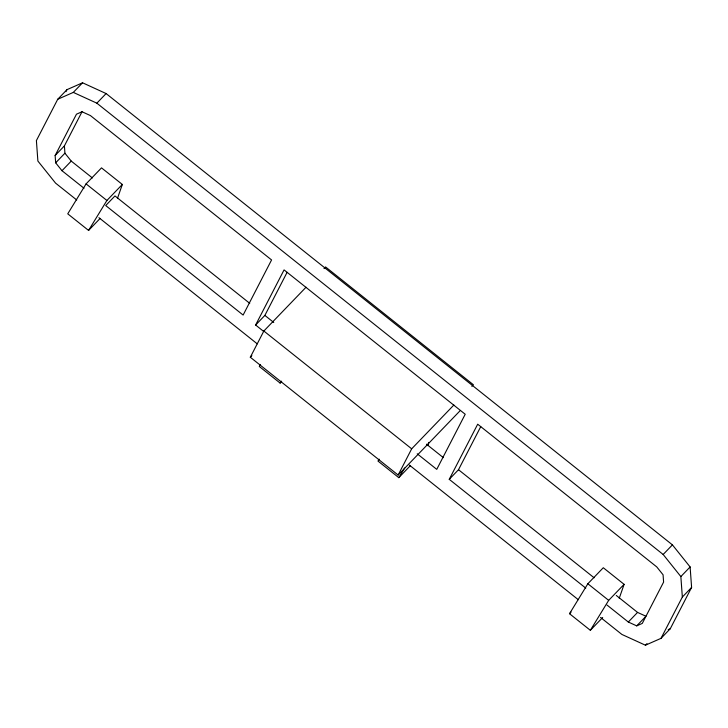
<?xml version="1.0" encoding="UTF-8"?>
<svg xmlns="http://www.w3.org/2000/svg" width="728" height="728" viewBox="0 0 728 728"><rect width="100%" height="100%" fill="white"/><g stroke="black" fill="none" stroke-linecap="round" stroke-linejoin="round"><path stroke-width="1.09" d="M117.472 198.38L122.331 184.457L101.511 167.868L86.077 183.884L67.75 213.832L88.57 230.43L100.145 218.418M427.691 445.609L428.819 442.397M619.246 598.261L624.105 584.338L603.285 567.74L587.851 583.756L569.524 613.713L590.344 630.302L602.693 617.49M600.545 617.435L621.894 634.443L645.427 645.208L661.015 638.347L670.27 628.737L691.6 587.423L690.117 566.957L672.426 544.872L106.106 93.557L82.573 82.792L66.985 89.653L57.73 99.263L36.4 140.577L37.883 161.043L55.574 183.128L76.713 199.972M65.948 91.664L66.985 89.653M84.011 188.261L61.989 170.707L55.665 162.817L55.137 155.51L76.467 114.196L82.037 111.748L90.436 115.588L271.571 259.941L243.125 315.06L105.715 205.551L114.969 195.941L249.722 303.33M55.137 155.51L64.401 145.9L82.082 111.639M263.609 331.386L255.619 325.016L284.066 269.897L465.21 414.25L436.755 469.369L417.226 453.808M255.619 325.016L264.874 315.406L287.114 272.317M459.859 410.974L398.143 475.047L250.314 357.239L263.854 331.022L306.042 287.223M398.143 475.047L411.675 448.821L453.863 405.032M585.758 588.115L449.249 479.324L477.695 424.206L656.756 566.903L663.072 574.792L663.599 582.1L642.278 623.414L636.709 625.871L628.31 622.021L607.034 605.068M449.249 479.324L458.504 469.715L480.753 426.626M661.015 638.347L682.345 597.033L691.6 587.423M88.57 230.43L106.898 200.473L122.331 184.457M260.488 364.555L259.305 366.484L280.125 383.074L281.663 381.472M280.125 383.074L281.308 381.144M379.161 459.131L377.978 461.061L398.798 477.65L410.374 465.638M398.798 477.65L404.713 467.995M590.344 630.302L608.672 600.354L624.105 584.338M57.73 99.263L73.319 92.401L82.573 82.792M73.319 92.401L96.851 103.167L106.106 93.557M55.665 162.817L64.928 153.208L64.401 145.9M61.989 170.707L71.244 161.097L64.928 153.208M324.006 268.568L325.571 266.949L473.4 384.757L471.835 386.377M250.314 357.239L251.879 355.619M569.524 613.713L571.07 612.111M682.345 597.033L680.853 576.567L663.163 554.481L672.426 544.872M628.31 622.021L637.564 612.412L645.964 616.252L636.709 625.871M680.853 576.567L690.117 566.957M645.427 645.208L646.974 643.607M668.195 629.656L670.27 628.737M96.851 103.167L663.163 554.481M71.244 161.097L92.383 177.941M264.874 315.406L273.755 322.486M426.481 444.189L443.352 457.639M458.504 469.715L594.13 577.795M616.288 595.459L637.564 612.412M86.077 183.884L106.898 200.473M587.851 583.756L608.672 600.354M263.854 331.022L411.675 448.821M98.935 217.681L257.248 343.844M409.327 465.046L578.314 599.708"/></g></svg>
